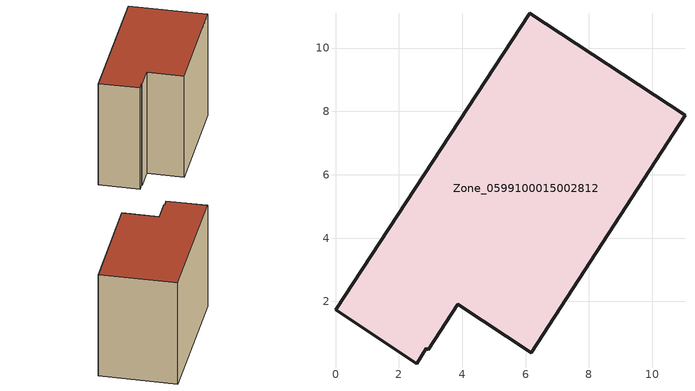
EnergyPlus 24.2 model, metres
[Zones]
Zone_0599100015002812
 floor ground (C_G): 6.14,11.1 11.04,7.88 6.18,0.39 3.86,1.91 2.93,0.48 2.86,0.53 2.57,0.03 0,1.74 z0.83
 wall outside (C_F): 11.04,7.88 6.14,11.1 0,1.74 2.57,0.03 2.86,0.53 2.93,0.48 3.86,1.91 6.18,0.39 11.04,7.88 z0.83:9.36
 roof outside (C_R): 2.57,0.03 2.86,0.53 2.93,0.48 3.86,1.91 6.18,0.39 11.04,7.88 6.14,11.1 0,1.74 z9.36
[BUILDING]
Pand.0599100015002812: North Axis=0; Terrain=City; Loads Convergence Tolerance Value=0.04; Temperature Convergence Tolerance Value=0.4; Solar Distribution=FullExterior; Maximum Number of Warmup Days=25; Minimum Number of Warmup Days=1
[Site:Location]
Rotterdam.The.Hague.AP_ZH_NLD Design_Conditions: Latitude=51.96; Longitude=4.45; Time Zone=1; Elevation=-4.5
[SITE:GROUNDTEMPERATURE:BUILDINGSURFACE]
18, 18, 18, 18, 18, 18, 18, 18, 18, 18, 18, 18
[MATERIAL] Thermal Absorptance=0.9; Solar Absorptance=0.7; Visible Absorptance=0.7
Name | Roughness | Thickness | Conductivity | Density | Specific Heat
G.TI.1965-1974 | MediumSmooth | 0.15 | 0.882353 | 540 | 1210
F.TI.1965-1974 | Rough | 0.3 | 0.697674 | 1920 | 840
R.TI.1965-1974 | MediumRough | 0.2 | 0.232558 | 1500 | 1000
[CONSTRUCTION]
C_G: G.TI.1965-1974
C_F: F.TI.1965-1974
C_R: R.TI.1965-1974
[ZONE]
Zone_0599100015002812: Type=1; Multiplier=1; Ceiling Height=Autocalculate; Volume=Autocalculate; Floor Area=autocalculate; Part of Total Floor Area=Yes
[ZONEINFILTRATION:DESIGNFLOWRATE]
Infil_Zone_0599100015002812: Zone or ZoneList or Space or SpaceList=Zone_0599100015002812; Schedule=AlwaysOn; Design Flow Rate Calculation Method=Flow/Area; Flow Rate per Floor Area=0.003; Constant Term Coefficient=1; Temperature Term Coefficient=0; Velocity Term Coefficient=0; Velocity Squared Term Coefficient=0
[HVACTEMPLATE:ZONE:IDEALLOADSAIRSYSTEM]
Zone_0599100015002812: Maximum Heating Supply Air Temperature=50; Minimum Cooling Supply Air Temperature=13; Maximum Heating Supply Air Humidity Ratio=0.0156; Minimum Cooling Supply Air Humidity Ratio=0.0077; Heating Limit=NoLimit; Cooling Limit=NoLimit; Dehumidification Control Type=ConstantSensibleHeatRatio; Cooling Sensible Heat Ratio=0.7; Dehumidification Setpoint=60; Humidification Control Type=None; Humidification Setpoint=30; Outdoor Air Method=None; Outdoor Air Flow Rate per Person=0.00944; Outdoor Air Flow Rate per Zone Floor Area=0; Outdoor Air Flow Rate per Zone=0; Demand Controlled Ventilation Type=None; Outdoor Air Economizer Type=NoEconomizer; Heat Recovery Type=None; Sensible Heat Recovery Effectiveness=0.7; Latent Heat Recovery Effectiveness=0.65
[ZONECONTROL:THERMOSTAT]
ThermostatControl_Zone_0599100015002812: Zone or ZoneList=Zone_0599100015002812; Control Type Schedule=DualSetpointControlType; Control 1=Thermostat_Zone_0599100015002812; Temperature Difference Between Cutout And Setpoint=0
[THERMOSTATSETPOINT:DUALSETPOINT]
Thermostat_Zone_0599100015002812: Heating Setpoint Temperature Schedule=HeatingSetpoint_Zone_0599100015002812; Cooling Setpoint Temperature Schedule=CoolingSetpoint_Zone_0599100015002812
[SCHEDULE:COMPACT]
HeatingSetpoint_Zone_0599100015002812: Through: 12/31, For: AllDays, Until: 24:00, 21
CoolingSetpoint_Zone_0599100015002812: Through: 12/31, For: AllDays, Until: 24:00, 24
DualSetpointControlType: Through: 12/31, For: AllDays, Until: 24:00, 4
AlwaysOn: Through: 12/31, For: AllDays, Until: 24:00, 1
